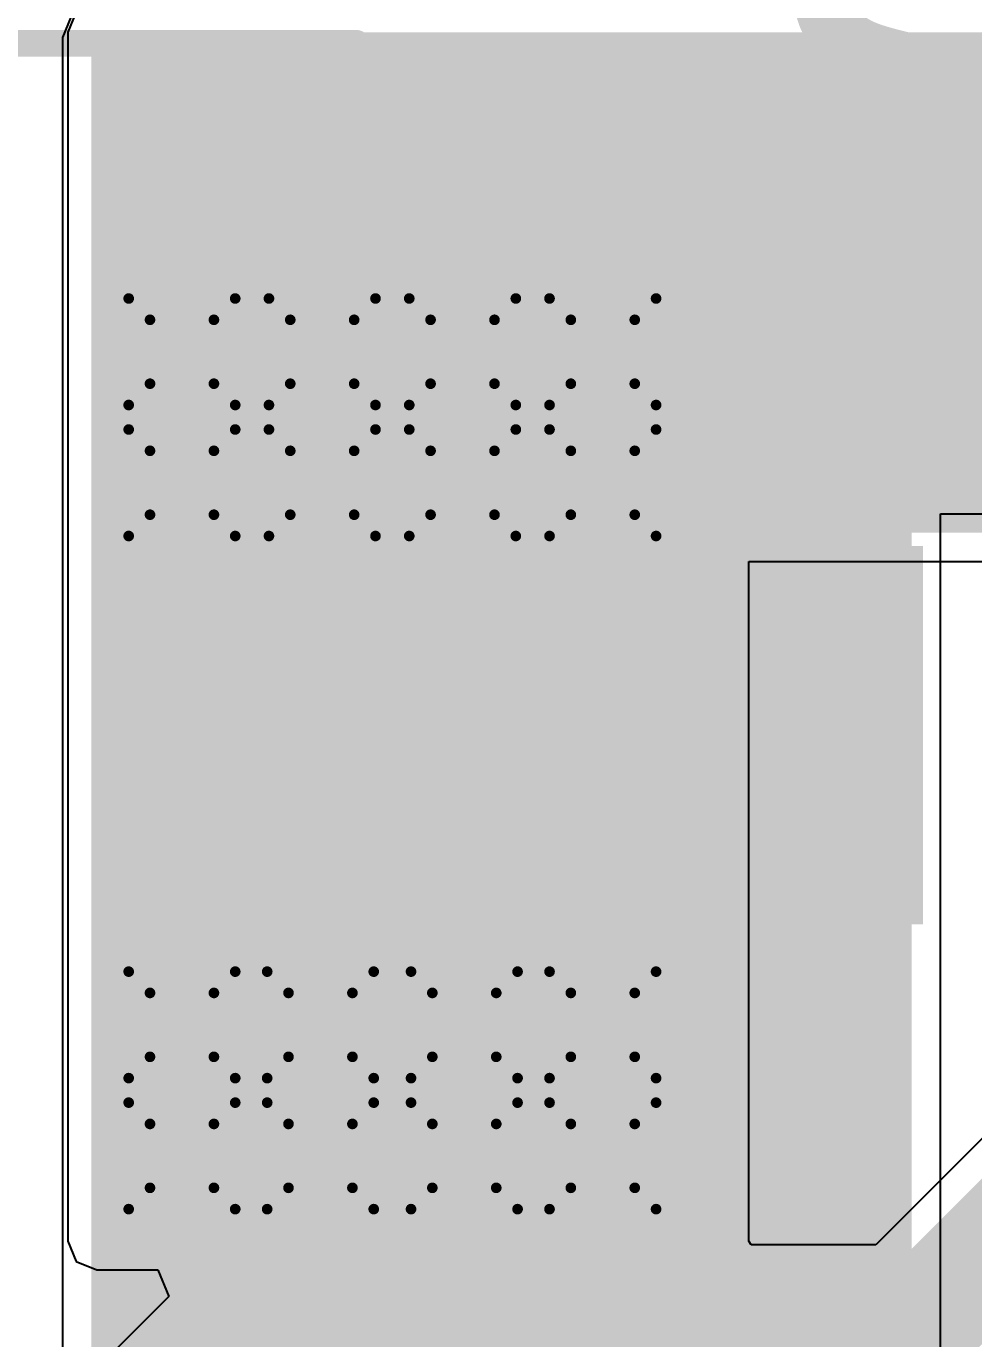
# Model space of a CAD drawing. Header units: inches. Extents: x -0.3 to 9.9, y -0.4 to 5.
# Drawn here: x 0.1058 to 0.2836, y 1.7827 to 2.0291 of the extents above; entities that cross this region are included whole.
import ezdxf

# ---------------------------------------------------------------- set-up
doc = ezdxf.new("R2010")
doc.units = ezdxf.units.IN
doc.header["$MEASUREMENT"] = 0
for name, color, linetype in [('Bottom Layer', 5, 'Continuous'), ('Bottom Solder', 6, 'Continuous'), ('Drill Drawing', 1, 'Continuous'), ('Top Layer', 1, 'Continuous'), ('Top Overlay', 2, 'Continuous'), ('Top Paste', 8, 'Continuous'), ('Top Solder', 216, 'Continuous'), ('Via Holes', 16, 'Continuous')]:
    doc.layers.add(name, color=color, linetype=linetype)
doc.styles.add('Arial_Bold', font='', dxfattribs={"height": 0.2})
doc.styles.get('Arial_Bold').set_extended_font_data('Arial', bold=True)

# ---------------------------------------------------------------- blocks, each defined once
blk = doc.blocks.new('20SVPF120M_41')
at = {"layer": 'Top Layer'}
blk.add_hatch(color=1, dxfattribs=at).paths.add_polyline_path([(-0.17913, 0.0315), (-0.04134, 0.0315), (-0.04134, -0.0315), (-0.17913, -0.0315)])
at = {"layer": 'Top Paste'}
blk.add_hatch(color=8, dxfattribs=at).paths.add_polyline_path([(-0.17913, 0.0315), (-0.04134, 0.0315), (-0.04134, -0.0315), (-0.17913, -0.0315)])
at = {"layer": 'Top Solder'}
blk.add_hatch(color=216, dxfattribs=at).paths.add_polyline_path([(-0.18313, 0.0355), (-0.03734, 0.0355), (-0.03734, -0.0355), (-0.18313, -0.0355)])
at = {"layer": 'Top Overlay'}
for points in [[(-0.07677, 0.12992, 0.005, 0.005, 0), (-0.12992, 0.07677, 0.005, 0.005, 0)], [(-0.12992, 0.07677, 0.005, 0.005, 0), (-0.12992, 0.04528, 0.005, 0.005, 0)], [(-0.153, 0.064, 0.005, 0.005, 0), (-0.153, 0.043, 0.005, 0.005, 0)], [(-0.144, 0.053, 0.005, 0.005, 0), (-0.162, 0.053, 0.005, 0.005, 0)], [(-0.12992, -0.04528, 0.005, 0.005, 0), (-0.12992, -0.07677, 0.005, 0.005, 0)], [(-0.07677, -0.12992, 0.005, 0.005, 0), (-0.12992, -0.07677, 0.005, 0.005, 0)], [(0.12992, -0.12992, 0.005, 0.005, 0), (-0.07677, -0.12992, 0.005, 0.005, 0)]]:
    blk.add_lwpolyline(points, format="xyseb", dxfattribs=at)
for points in [[(-0.13117, 0.07677, 0.0025, 0.0025, 1), (-0.12867, 0.07677, 0.0025, 0.0025, 1)], [(-0.13117, 0.07677, 0.0025, 0.0025, 1), (-0.12867, 0.07677, 0.0025, 0.0025, 1)], [(-0.15425, 0.064, 0.0025, 0.0025, 1), (-0.15175, 0.064, 0.0025, 0.0025, 1)], [(-0.16325, 0.053, 0.0025, 0.0025, 1), (-0.16075, 0.053, 0.0025, 0.0025, 1)], [(-0.14525, 0.053, 0.0025, 0.0025, 1), (-0.14275, 0.053, 0.0025, 0.0025, 1)], [(-0.13117, 0.04528, 0.0025, 0.0025, 1), (-0.12867, 0.04528, 0.0025, 0.0025, 1)], [(-0.15425, 0.043, 0.0025, 0.0025, 1), (-0.15175, 0.043, 0.0025, 0.0025, 1)], [(-0.13117, -0.04528, 0.0025, 0.0025, 1), (-0.12867, -0.04528, 0.0025, 0.0025, 1)], [(-0.13117, -0.07677, 0.0025, 0.0025, 1), (-0.12867, -0.07677, 0.0025, 0.0025, 1)], [(-0.13117, -0.07677, 0.0025, 0.0025, 1), (-0.12867, -0.07677, 0.0025, 0.0025, 1)], [(-0.07802, -0.12992, 0.0025, 0.0025, 1), (-0.07552, -0.12992, 0.0025, 0.0025, 1)], [(-0.07802, -0.12992, 0.0025, 0.0025, 1), (-0.07552, -0.12992, 0.0025, 0.0025, 1)]]:
    blk.add_lwpolyline(points, format="xyseb", close=True, dxfattribs=at)

msp = doc.modelspace()

# ---------------------------------------------------------------- hatches: boundary and pattern name
at = {"layer": 'Bottom Layer'}
for points in [[(0.119, 1.801), (0.236, 1.801), (0.236, 2.028), (0.119, 2.028)], [(0.229, 1.934), (0.46982, 1.934), (0.46982, 2.028), (0.229, 2.028)]]:
    msp.add_hatch(color=5, dxfattribs=at).paths.add_polyline_path(points)
h = msp.add_hatch(color=5, dxfattribs=at)
edge = h.paths.add_edge_path()
edge.add_arc((0.135, 1.968), 0.01181, 0, 360)
h = msp.add_hatch(color=5, dxfattribs=at)
edge = h.paths.add_edge_path()
edge.add_arc((0.16133, 1.968), 0.01181, 0, 360)
h = msp.add_hatch(color=5, dxfattribs=at)
edge = h.paths.add_edge_path()
edge.add_arc((0.18767, 1.968), 0.01181, 0, 360)
h = msp.add_hatch(color=5, dxfattribs=at)
edge = h.paths.add_edge_path()
edge.add_arc((0.214, 1.968), 0.01181, 0, 360)
h = msp.add_hatch(color=5, dxfattribs=at)
edge = h.paths.add_edge_path()
edge.add_arc((0.135, 1.9434), 0.01181, 0, 360)
h = msp.add_hatch(color=5, dxfattribs=at)
edge = h.paths.add_edge_path()
edge.add_arc((0.16133, 1.9434), 0.01181, 0, 360)
h = msp.add_hatch(color=5, dxfattribs=at)
edge = h.paths.add_edge_path()
edge.add_arc((0.18767, 1.9434), 0.01181, 0, 360)
h = msp.add_hatch(color=5, dxfattribs=at)
edge = h.paths.add_edge_path()
edge.add_arc((0.214, 1.9434), 0.01181, 0, 360)
h = msp.add_hatch(color=5, dxfattribs=at)
edge = h.paths.add_edge_path()
edge.add_arc((0.135, 1.8416), 0.01181, 0, 360)
h = msp.add_hatch(color=5, dxfattribs=at)
edge = h.paths.add_edge_path()
edge.add_arc((0.161, 1.8416), 0.01181, 0, 360)
h = msp.add_hatch(color=5, dxfattribs=at)
edge = h.paths.add_edge_path()
edge.add_arc((0.188, 1.8416), 0.01181, 0, 360)
h = msp.add_hatch(color=5, dxfattribs=at)
edge = h.paths.add_edge_path()
edge.add_arc((0.214, 1.8416), 0.01181, 0, 360)
h = msp.add_hatch(color=5, dxfattribs=at)
edge = h.paths.add_edge_path()
edge.add_arc((0.135, 1.817), 0.01181, 0, 360)
h = msp.add_hatch(color=5, dxfattribs=at)
edge = h.paths.add_edge_path()
edge.add_arc((0.161, 1.817), 0.01181, 0, 360)
h = msp.add_hatch(color=5, dxfattribs=at)
edge = h.paths.add_edge_path()
edge.add_arc((0.188, 1.817), 0.01181, 0, 360)
h = msp.add_hatch(color=5, dxfattribs=at)
edge = h.paths.add_edge_path()
edge.add_arc((0.214, 1.817), 0.01181, 0, 360)
at = {"layer": 'Bottom Solder'}
h = msp.add_hatch(color=6, dxfattribs=at)
edge = h.paths.add_edge_path()
edge.add_arc((0.135, 1.968), 0.00591, 0, 360)
h = msp.add_hatch(color=6, dxfattribs=at)
edge = h.paths.add_edge_path()
edge.add_arc((0.16133, 1.968), 0.00591, 0, 360)
h = msp.add_hatch(color=6, dxfattribs=at)
edge = h.paths.add_edge_path()
edge.add_arc((0.18767, 1.968), 0.00591, 0, 360)
h = msp.add_hatch(color=6, dxfattribs=at)
edge = h.paths.add_edge_path()
edge.add_arc((0.214, 1.968), 0.00591, 0, 360)
h = msp.add_hatch(color=6, dxfattribs=at)
edge = h.paths.add_edge_path()
edge.add_arc((0.135, 1.9434), 0.00591, 0, 360)
h = msp.add_hatch(color=6, dxfattribs=at)
edge = h.paths.add_edge_path()
edge.add_arc((0.16133, 1.9434), 0.00591, 0, 360)
h = msp.add_hatch(color=6, dxfattribs=at)
edge = h.paths.add_edge_path()
edge.add_arc((0.18767, 1.9434), 0.00591, 0, 360)
h = msp.add_hatch(color=6, dxfattribs=at)
edge = h.paths.add_edge_path()
edge.add_arc((0.214, 1.9434), 0.00591, 0, 360)
h = msp.add_hatch(color=6, dxfattribs=at)
edge = h.paths.add_edge_path()
edge.add_arc((0.135, 1.8416), 0.00591, 0, 360)
h = msp.add_hatch(color=6, dxfattribs=at)
edge = h.paths.add_edge_path()
edge.add_arc((0.161, 1.8416), 0.00591, 0, 360)
h = msp.add_hatch(color=6, dxfattribs=at)
edge = h.paths.add_edge_path()
edge.add_arc((0.188, 1.8416), 0.00591, 0, 360)
h = msp.add_hatch(color=6, dxfattribs=at)
edge = h.paths.add_edge_path()
edge.add_arc((0.214, 1.8416), 0.00591, 0, 360)
h = msp.add_hatch(color=6, dxfattribs=at)
edge = h.paths.add_edge_path()
edge.add_arc((0.135, 1.817), 0.00591, 0, 360)
h = msp.add_hatch(color=6, dxfattribs=at)
edge = h.paths.add_edge_path()
edge.add_arc((0.161, 1.817), 0.00591, 0, 360)
h = msp.add_hatch(color=6, dxfattribs=at)
edge = h.paths.add_edge_path()
edge.add_arc((0.188, 1.817), 0.00591, 0, 360)
h = msp.add_hatch(color=6, dxfattribs=at)
edge = h.paths.add_edge_path()
edge.add_arc((0.214, 1.817), 0.00591, 0, 360)
at = {"layer": 'Top Layer'}
for points in [[(0.118, 1.781), (0.272, 1.781), (0.272, 2.027), (0.118, 2.027)], [(0.21, 1.943), (0.471, 1.943), (0.471, 2.026), (0.21, 2.026)], [(0.118, 1.667), (0.186, 1.667), (0.186, 1.794), (0.118, 1.794)]]:
    msp.add_hatch(color=1, dxfattribs=at).paths.add_polyline_path(points)
h = msp.add_hatch(color=1, dxfattribs=at)
edge = h.paths.add_edge_path()
edge.add_arc((0.135, 1.968), 0.01181, 0, 360)
h = msp.add_hatch(color=1, dxfattribs=at)
edge = h.paths.add_edge_path()
edge.add_arc((0.16133, 1.968), 0.01181, 0, 360)
h = msp.add_hatch(color=1, dxfattribs=at)
edge = h.paths.add_edge_path()
edge.add_arc((0.18767, 1.968), 0.01181, 0, 360)
h = msp.add_hatch(color=1, dxfattribs=at)
edge = h.paths.add_edge_path()
edge.add_arc((0.214, 1.968), 0.01181, 0, 360)
h = msp.add_hatch(color=1, dxfattribs=at)
edge = h.paths.add_edge_path()
edge.add_arc((0.135, 1.9434), 0.01181, 0, 360)
h = msp.add_hatch(color=1, dxfattribs=at)
edge = h.paths.add_edge_path()
edge.add_arc((0.16133, 1.9434), 0.01181, 0, 360)
h = msp.add_hatch(color=1, dxfattribs=at)
edge = h.paths.add_edge_path()
edge.add_arc((0.18767, 1.9434), 0.01181, 0, 360)
h = msp.add_hatch(color=1, dxfattribs=at)
edge = h.paths.add_edge_path()
edge.add_arc((0.214, 1.9434), 0.01181, 0, 360)
h = msp.add_hatch(color=1, dxfattribs=at)
edge = h.paths.add_edge_path()
edge.add_arc((0.135, 1.8416), 0.01181, 0, 360)
h = msp.add_hatch(color=1, dxfattribs=at)
edge = h.paths.add_edge_path()
edge.add_arc((0.161, 1.8416), 0.01181, 0, 360)
h = msp.add_hatch(color=1, dxfattribs=at)
edge = h.paths.add_edge_path()
edge.add_arc((0.188, 1.8416), 0.01181, 0, 360)
h = msp.add_hatch(color=1, dxfattribs=at)
edge = h.paths.add_edge_path()
edge.add_arc((0.214, 1.8416), 0.01181, 0, 360)
h = msp.add_hatch(color=1, dxfattribs=at)
edge = h.paths.add_edge_path()
edge.add_arc((0.135, 1.817), 0.01181, 0, 360)
h = msp.add_hatch(color=1, dxfattribs=at)
edge = h.paths.add_edge_path()
edge.add_arc((0.161, 1.817), 0.01181, 0, 360)
h = msp.add_hatch(color=1, dxfattribs=at)
edge = h.paths.add_edge_path()
edge.add_arc((0.188, 1.817), 0.01181, 0, 360)
h = msp.add_hatch(color=1, dxfattribs=at)
edge = h.paths.add_edge_path()
edge.add_arc((0.214, 1.817), 0.01181, 0, 360)
at = {"layer": 'Top Solder'}
h = msp.add_hatch(color=216, dxfattribs=at)
edge = h.paths.add_edge_path()
edge.add_arc((0.135, 1.968), 0.00591, 0, 360)
h = msp.add_hatch(color=216, dxfattribs=at)
edge = h.paths.add_edge_path()
edge.add_arc((0.16133, 1.968), 0.00591, 0, 360)
h = msp.add_hatch(color=216, dxfattribs=at)
edge = h.paths.add_edge_path()
edge.add_arc((0.18767, 1.968), 0.00591, 0, 360)
h = msp.add_hatch(color=216, dxfattribs=at)
edge = h.paths.add_edge_path()
edge.add_arc((0.214, 1.968), 0.00591, 0, 360)
h = msp.add_hatch(color=216, dxfattribs=at)
edge = h.paths.add_edge_path()
edge.add_arc((0.135, 1.9434), 0.00591, 0, 360)
h = msp.add_hatch(color=216, dxfattribs=at)
edge = h.paths.add_edge_path()
edge.add_arc((0.16133, 1.9434), 0.00591, 0, 360)
h = msp.add_hatch(color=216, dxfattribs=at)
edge = h.paths.add_edge_path()
edge.add_arc((0.18767, 1.9434), 0.00591, 0, 360)
h = msp.add_hatch(color=216, dxfattribs=at)
edge = h.paths.add_edge_path()
edge.add_arc((0.214, 1.9434), 0.00591, 0, 360)
h = msp.add_hatch(color=216, dxfattribs=at)
edge = h.paths.add_edge_path()
edge.add_arc((0.135, 1.8416), 0.00591, 0, 360)
h = msp.add_hatch(color=216, dxfattribs=at)
edge = h.paths.add_edge_path()
edge.add_arc((0.161, 1.8416), 0.00591, 0, 360)
h = msp.add_hatch(color=216, dxfattribs=at)
edge = h.paths.add_edge_path()
edge.add_arc((0.188, 1.8416), 0.00591, 0, 360)
h = msp.add_hatch(color=216, dxfattribs=at)
edge = h.paths.add_edge_path()
edge.add_arc((0.214, 1.8416), 0.00591, 0, 360)
h = msp.add_hatch(color=216, dxfattribs=at)
edge = h.paths.add_edge_path()
edge.add_arc((0.135, 1.817), 0.00591, 0, 360)
h = msp.add_hatch(color=216, dxfattribs=at)
edge = h.paths.add_edge_path()
edge.add_arc((0.161, 1.817), 0.00591, 0, 360)
h = msp.add_hatch(color=216, dxfattribs=at)
edge = h.paths.add_edge_path()
edge.add_arc((0.188, 1.817), 0.00591, 0, 360)
h = msp.add_hatch(color=216, dxfattribs=at)
edge = h.paths.add_edge_path()
edge.add_arc((0.214, 1.817), 0.00591, 0, 360)
at = {"layer": 'Via Holes'}
h = msp.add_hatch(color=7, dxfattribs=at)
edge = h.paths.add_edge_path()
edge.add_arc((0.135, 1.968), 0.00591, 0, 360)
h = msp.add_hatch(color=7, dxfattribs=at)
edge = h.paths.add_edge_path()
edge.add_arc((0.16133, 1.968), 0.00591, 0, 360)
h = msp.add_hatch(color=7, dxfattribs=at)
edge = h.paths.add_edge_path()
edge.add_arc((0.18767, 1.968), 0.00591, 0, 360)
h = msp.add_hatch(color=7, dxfattribs=at)
edge = h.paths.add_edge_path()
edge.add_arc((0.214, 1.968), 0.00591, 0, 360)
h = msp.add_hatch(color=7, dxfattribs=at)
edge = h.paths.add_edge_path()
edge.add_arc((0.135, 1.9434), 0.00591, 0, 360)
h = msp.add_hatch(color=7, dxfattribs=at)
edge = h.paths.add_edge_path()
edge.add_arc((0.16133, 1.9434), 0.00591, 0, 360)
h = msp.add_hatch(color=7, dxfattribs=at)
edge = h.paths.add_edge_path()
edge.add_arc((0.18767, 1.9434), 0.00591, 0, 360)
h = msp.add_hatch(color=7, dxfattribs=at)
edge = h.paths.add_edge_path()
edge.add_arc((0.214, 1.9434), 0.00591, 0, 360)
h = msp.add_hatch(color=7, dxfattribs=at)
edge = h.paths.add_edge_path()
edge.add_arc((0.135, 1.8416), 0.00591, 0, 360)
h = msp.add_hatch(color=7, dxfattribs=at)
edge = h.paths.add_edge_path()
edge.add_arc((0.161, 1.8416), 0.00591, 0, 360)
h = msp.add_hatch(color=7, dxfattribs=at)
edge = h.paths.add_edge_path()
edge.add_arc((0.188, 1.8416), 0.00591, 0, 360)
h = msp.add_hatch(color=7, dxfattribs=at)
edge = h.paths.add_edge_path()
edge.add_arc((0.214, 1.8416), 0.00591, 0, 360)
h = msp.add_hatch(color=7, dxfattribs=at)
edge = h.paths.add_edge_path()
edge.add_arc((0.135, 1.817), 0.00591, 0, 360)
h = msp.add_hatch(color=7, dxfattribs=at)
edge = h.paths.add_edge_path()
edge.add_arc((0.161, 1.817), 0.00591, 0, 360)
h = msp.add_hatch(color=7, dxfattribs=at)
edge = h.paths.add_edge_path()
edge.add_arc((0.188, 1.817), 0.00591, 0, 360)
h = msp.add_hatch(color=7, dxfattribs=at)
edge = h.paths.add_edge_path()
edge.add_arc((0.214, 1.817), 0.00591, 0, 360)

# ---------------------------------------------------------------- linework, layer by layer
at = {"layer": 'Bottom Layer'}
for p, q in [((0.11517, 2.03183), (0.11359, 2.028)), ((0.11359, 2.028), (0.11359, 1.801)), ((0.24141, 1.801), (0.24141, 1.92859)), ((0.24141, 1.92859), (0.46982, 1.92859)), ((0.29538, 1.83045), (0.26524, 1.80031)), ((0.11359, 1.801), (0.11517, 1.79717)), ((0.24187, 1.80031), (0.24141, 1.801)), ((0.26524, 1.80031), (0.24187, 1.80031)), ((0.11517, 1.79717), (0.119, 1.79559)), ((0.119, 1.79559), (0.13045, 1.79559)), ((0.13045, 1.79559), (0.13252, 1.79059)), ((0.13252, 1.79059), (0.06177, 1.71985))]:
    msp.add_line(p, q, dxfattribs=at)
for points in [[(0.15882, 1.94395, 0.04, 0.04, 0), (0.21087, 1.996, 0.04, 0.04, 0)], [(0.272, 1.784, 0.022, 0.022, 0), (0.31169, 1.82369, 0.022, 0.022, 0)], [(0.07331, 1.70831, 0.022, 0.022, 0), (0.149, 1.784, 0.022, 0.022, 0)], [(0.149, 1.784, 0.022, 0.022, 0), (0.272, 1.784, 0.022, 0.022, 0)]]:
    msp.add_lwpolyline(points, format="xyseb", dxfattribs=at)
for points in [[(0.20087, 1.996, 0.02, 0.02, 1), (0.22087, 1.996, 0.02, 0.02, 1)], [(0.14882, 1.94395, 0.02, 0.02, 1), (0.16882, 1.94395, 0.02, 0.02, 1)], [(0.1435, 1.784, 0.011, 0.011, 1), (0.1545, 1.784, 0.011, 0.011, 1)], [(0.1435, 1.784, 0.011, 0.011, 1), (0.1545, 1.784, 0.011, 0.011, 1)], [(0.2665, 1.784, 0.011, 0.011, 1), (0.2775, 1.784, 0.011, 0.011, 1)], [(0.2665, 1.784, 0.011, 0.011, 1), (0.2775, 1.784, 0.011, 0.011, 1)]]:
    msp.add_lwpolyline(points, format="xyseb", close=True, dxfattribs=at)
at = {"layer": 'Drill Drawing'}
for points in [[(0.125, 1.978, 0.002, 0.002, 0), (0.145, 1.978, 0.002, 0.002, 0)], [(0.125, 1.958, 0.002, 0.002, 0), (0.125, 1.978, 0.002, 0.002, 0)], [(0.145, 1.958, 0.002, 0.002, 0), (0.145, 1.978, 0.002, 0.002, 0)], [(0.15133, 1.978, 0.002, 0.002, 0), (0.17133, 1.978, 0.002, 0.002, 0)], [(0.15133, 1.958, 0.002, 0.002, 0), (0.15133, 1.978, 0.002, 0.002, 0)], [(0.17133, 1.958, 0.002, 0.002, 0), (0.17133, 1.978, 0.002, 0.002, 0)], [(0.17767, 1.978, 0.002, 0.002, 0), (0.19767, 1.978, 0.002, 0.002, 0)], [(0.17767, 1.958, 0.002, 0.002, 0), (0.17767, 1.978, 0.002, 0.002, 0)], [(0.19767, 1.958, 0.002, 0.002, 0), (0.19767, 1.978, 0.002, 0.002, 0)], [(0.204, 1.978, 0.002, 0.002, 0), (0.224, 1.978, 0.002, 0.002, 0)], [(0.204, 1.958, 0.002, 0.002, 0), (0.204, 1.978, 0.002, 0.002, 0)], [(0.224, 1.958, 0.002, 0.002, 0), (0.224, 1.978, 0.002, 0.002, 0)], [(0.129, 1.974, 0.002, 0.002, 0), (0.141, 1.974, 0.002, 0.002, 0)], [(0.129, 1.962, 0.002, 0.002, 0), (0.129, 1.974, 0.002, 0.002, 0)], [(0.141, 1.962, 0.002, 0.002, 0), (0.141, 1.974, 0.002, 0.002, 0)], [(0.15533, 1.974, 0.002, 0.002, 0), (0.16733, 1.974, 0.002, 0.002, 0)], [(0.15533, 1.962, 0.002, 0.002, 0), (0.15533, 1.974, 0.002, 0.002, 0)], [(0.16733, 1.962, 0.002, 0.002, 0), (0.16733, 1.974, 0.002, 0.002, 0)], [(0.18167, 1.974, 0.002, 0.002, 0), (0.19367, 1.974, 0.002, 0.002, 0)], [(0.18167, 1.962, 0.002, 0.002, 0), (0.18167, 1.974, 0.002, 0.002, 0)], [(0.19367, 1.962, 0.002, 0.002, 0), (0.19367, 1.974, 0.002, 0.002, 0)], [(0.208, 1.974, 0.002, 0.002, 0), (0.22, 1.974, 0.002, 0.002, 0)], [(0.208, 1.962, 0.002, 0.002, 0), (0.208, 1.974, 0.002, 0.002, 0)], [(0.22, 1.962, 0.002, 0.002, 0), (0.22, 1.974, 0.002, 0.002, 0)], [(0.129, 1.962, 0.002, 0.002, 0), (0.141, 1.962, 0.002, 0.002, 0)], [(0.15533, 1.962, 0.002, 0.002, 0), (0.16733, 1.962, 0.002, 0.002, 0)], [(0.18167, 1.962, 0.002, 0.002, 0), (0.19367, 1.962, 0.002, 0.002, 0)], [(0.208, 1.962, 0.002, 0.002, 0), (0.22, 1.962, 0.002, 0.002, 0)], [(0.125, 1.958, 0.002, 0.002, 0), (0.145, 1.958, 0.002, 0.002, 0)], [(0.15133, 1.958, 0.002, 0.002, 0), (0.17133, 1.958, 0.002, 0.002, 0)], [(0.17767, 1.958, 0.002, 0.002, 0), (0.19767, 1.958, 0.002, 0.002, 0)], [(0.204, 1.958, 0.002, 0.002, 0), (0.224, 1.958, 0.002, 0.002, 0)], [(0.125, 1.9534, 0.002, 0.002, 0), (0.145, 1.9534, 0.002, 0.002, 0)], [(0.125, 1.9334, 0.002, 0.002, 0), (0.125, 1.9534, 0.002, 0.002, 0)], [(0.145, 1.9334, 0.002, 0.002, 0), (0.145, 1.9534, 0.002, 0.002, 0)], [(0.15133, 1.9534, 0.002, 0.002, 0), (0.17133, 1.9534, 0.002, 0.002, 0)], [(0.15133, 1.9334, 0.002, 0.002, 0), (0.15133, 1.9534, 0.002, 0.002, 0)], [(0.17133, 1.9334, 0.002, 0.002, 0), (0.17133, 1.9534, 0.002, 0.002, 0)], [(0.17767, 1.9534, 0.002, 0.002, 0), (0.19767, 1.9534, 0.002, 0.002, 0)], [(0.17767, 1.9334, 0.002, 0.002, 0), (0.17767, 1.9534, 0.002, 0.002, 0)], [(0.19767, 1.9334, 0.002, 0.002, 0), (0.19767, 1.9534, 0.002, 0.002, 0)], [(0.204, 1.9534, 0.002, 0.002, 0), (0.224, 1.9534, 0.002, 0.002, 0)], [(0.204, 1.9334, 0.002, 0.002, 0), (0.204, 1.9534, 0.002, 0.002, 0)], [(0.224, 1.9334, 0.002, 0.002, 0), (0.224, 1.9534, 0.002, 0.002, 0)], [(0.129, 1.9494, 0.002, 0.002, 0), (0.141, 1.9494, 0.002, 0.002, 0)], [(0.129, 1.9374, 0.002, 0.002, 0), (0.129, 1.9494, 0.002, 0.002, 0)], [(0.141, 1.9374, 0.002, 0.002, 0), (0.141, 1.9494, 0.002, 0.002, 0)], [(0.15533, 1.9494, 0.002, 0.002, 0), (0.16733, 1.9494, 0.002, 0.002, 0)], [(0.15533, 1.9374, 0.002, 0.002, 0), (0.15533, 1.9494, 0.002, 0.002, 0)], [(0.16733, 1.9374, 0.002, 0.002, 0), (0.16733, 1.9494, 0.002, 0.002, 0)], [(0.18167, 1.9494, 0.002, 0.002, 0), (0.19367, 1.9494, 0.002, 0.002, 0)], [(0.18167, 1.9374, 0.002, 0.002, 0), (0.18167, 1.9494, 0.002, 0.002, 0)], [(0.19367, 1.9374, 0.002, 0.002, 0), (0.19367, 1.9494, 0.002, 0.002, 0)], [(0.208, 1.9494, 0.002, 0.002, 0), (0.22, 1.9494, 0.002, 0.002, 0)], [(0.208, 1.9374, 0.002, 0.002, 0), (0.208, 1.9494, 0.002, 0.002, 0)], [(0.22, 1.9374, 0.002, 0.002, 0), (0.22, 1.9494, 0.002, 0.002, 0)], [(0.129, 1.9374, 0.002, 0.002, 0), (0.141, 1.9374, 0.002, 0.002, 0)], [(0.15533, 1.9374, 0.002, 0.002, 0), (0.16733, 1.9374, 0.002, 0.002, 0)], [(0.18167, 1.9374, 0.002, 0.002, 0), (0.19367, 1.9374, 0.002, 0.002, 0)], [(0.208, 1.9374, 0.002, 0.002, 0), (0.22, 1.9374, 0.002, 0.002, 0)], [(0.125, 1.9334, 0.002, 0.002, 0), (0.145, 1.9334, 0.002, 0.002, 0)], [(0.15133, 1.9334, 0.002, 0.002, 0), (0.17133, 1.9334, 0.002, 0.002, 0)], [(0.17767, 1.9334, 0.002, 0.002, 0), (0.19767, 1.9334, 0.002, 0.002, 0)], [(0.204, 1.9334, 0.002, 0.002, 0), (0.224, 1.9334, 0.002, 0.002, 0)], [(0.125, 1.8516, 0.002, 0.002, 0), (0.145, 1.8516, 0.002, 0.002, 0)], [(0.125, 1.8316, 0.002, 0.002, 0), (0.125, 1.8516, 0.002, 0.002, 0)], [(0.145, 1.8316, 0.002, 0.002, 0), (0.145, 1.8516, 0.002, 0.002, 0)], [(0.151, 1.8516, 0.002, 0.002, 0), (0.171, 1.8516, 0.002, 0.002, 0)], [(0.151, 1.8316, 0.002, 0.002, 0), (0.151, 1.8516, 0.002, 0.002, 0)], [(0.171, 1.8316, 0.002, 0.002, 0), (0.171, 1.8516, 0.002, 0.002, 0)], [(0.178, 1.8516, 0.002, 0.002, 0), (0.198, 1.8516, 0.002, 0.002, 0)], [(0.178, 1.8316, 0.002, 0.002, 0), (0.178, 1.8516, 0.002, 0.002, 0)], [(0.198, 1.8316, 0.002, 0.002, 0), (0.198, 1.8516, 0.002, 0.002, 0)], [(0.204, 1.8516, 0.002, 0.002, 0), (0.224, 1.8516, 0.002, 0.002, 0)], [(0.204, 1.8316, 0.002, 0.002, 0), (0.204, 1.8516, 0.002, 0.002, 0)], [(0.224, 1.8316, 0.002, 0.002, 0), (0.224, 1.8516, 0.002, 0.002, 0)], [(0.129, 1.8476, 0.002, 0.002, 0), (0.141, 1.8476, 0.002, 0.002, 0)], [(0.129, 1.8356, 0.002, 0.002, 0), (0.129, 1.8476, 0.002, 0.002, 0)], [(0.141, 1.8356, 0.002, 0.002, 0), (0.141, 1.8476, 0.002, 0.002, 0)], [(0.155, 1.8476, 0.002, 0.002, 0), (0.167, 1.8476, 0.002, 0.002, 0)], [(0.155, 1.8356, 0.002, 0.002, 0), (0.155, 1.8476, 0.002, 0.002, 0)], [(0.167, 1.8356, 0.002, 0.002, 0), (0.167, 1.8476, 0.002, 0.002, 0)], [(0.182, 1.8476, 0.002, 0.002, 0), (0.194, 1.8476, 0.002, 0.002, 0)], [(0.182, 1.8356, 0.002, 0.002, 0), (0.182, 1.8476, 0.002, 0.002, 0)], [(0.194, 1.8356, 0.002, 0.002, 0), (0.194, 1.8476, 0.002, 0.002, 0)], [(0.208, 1.8476, 0.002, 0.002, 0), (0.22, 1.8476, 0.002, 0.002, 0)], [(0.208, 1.8356, 0.002, 0.002, 0), (0.208, 1.8476, 0.002, 0.002, 0)], [(0.22, 1.8356, 0.002, 0.002, 0), (0.22, 1.8476, 0.002, 0.002, 0)], [(0.129, 1.8356, 0.002, 0.002, 0), (0.141, 1.8356, 0.002, 0.002, 0)], [(0.155, 1.8356, 0.002, 0.002, 0), (0.167, 1.8356, 0.002, 0.002, 0)], [(0.182, 1.8356, 0.002, 0.002, 0), (0.194, 1.8356, 0.002, 0.002, 0)], [(0.208, 1.8356, 0.002, 0.002, 0), (0.22, 1.8356, 0.002, 0.002, 0)], [(0.125, 1.8316, 0.002, 0.002, 0), (0.145, 1.8316, 0.002, 0.002, 0)], [(0.151, 1.8316, 0.002, 0.002, 0), (0.171, 1.8316, 0.002, 0.002, 0)], [(0.178, 1.8316, 0.002, 0.002, 0), (0.198, 1.8316, 0.002, 0.002, 0)], [(0.204, 1.8316, 0.002, 0.002, 0), (0.224, 1.8316, 0.002, 0.002, 0)], [(0.125, 1.827, 0.002, 0.002, 0), (0.145, 1.827, 0.002, 0.002, 0)], [(0.125, 1.807, 0.002, 0.002, 0), (0.125, 1.827, 0.002, 0.002, 0)], [(0.145, 1.807, 0.002, 0.002, 0), (0.145, 1.827, 0.002, 0.002, 0)], [(0.151, 1.827, 0.002, 0.002, 0), (0.171, 1.827, 0.002, 0.002, 0)], [(0.151, 1.807, 0.002, 0.002, 0), (0.151, 1.827, 0.002, 0.002, 0)], [(0.171, 1.807, 0.002, 0.002, 0), (0.171, 1.827, 0.002, 0.002, 0)], [(0.178, 1.827, 0.002, 0.002, 0), (0.198, 1.827, 0.002, 0.002, 0)], [(0.178, 1.807, 0.002, 0.002, 0), (0.178, 1.827, 0.002, 0.002, 0)], [(0.198, 1.807, 0.002, 0.002, 0), (0.198, 1.827, 0.002, 0.002, 0)], [(0.204, 1.827, 0.002, 0.002, 0), (0.224, 1.827, 0.002, 0.002, 0)], [(0.204, 1.807, 0.002, 0.002, 0), (0.204, 1.827, 0.002, 0.002, 0)], [(0.224, 1.807, 0.002, 0.002, 0), (0.224, 1.827, 0.002, 0.002, 0)], [(0.129, 1.823, 0.002, 0.002, 0), (0.141, 1.823, 0.002, 0.002, 0)], [(0.129, 1.811, 0.002, 0.002, 0), (0.129, 1.823, 0.002, 0.002, 0)], [(0.141, 1.811, 0.002, 0.002, 0), (0.141, 1.823, 0.002, 0.002, 0)], [(0.155, 1.823, 0.002, 0.002, 0), (0.167, 1.823, 0.002, 0.002, 0)], [(0.155, 1.811, 0.002, 0.002, 0), (0.155, 1.823, 0.002, 0.002, 0)], [(0.167, 1.811, 0.002, 0.002, 0), (0.167, 1.823, 0.002, 0.002, 0)], [(0.182, 1.823, 0.002, 0.002, 0), (0.194, 1.823, 0.002, 0.002, 0)], [(0.182, 1.811, 0.002, 0.002, 0), (0.182, 1.823, 0.002, 0.002, 0)], [(0.194, 1.811, 0.002, 0.002, 0), (0.194, 1.823, 0.002, 0.002, 0)], [(0.208, 1.823, 0.002, 0.002, 0), (0.22, 1.823, 0.002, 0.002, 0)], [(0.208, 1.811, 0.002, 0.002, 0), (0.208, 1.823, 0.002, 0.002, 0)], [(0.22, 1.811, 0.002, 0.002, 0), (0.22, 1.823, 0.002, 0.002, 0)], [(0.129, 1.811, 0.002, 0.002, 0), (0.141, 1.811, 0.002, 0.002, 0)], [(0.155, 1.811, 0.002, 0.002, 0), (0.167, 1.811, 0.002, 0.002, 0)], [(0.182, 1.811, 0.002, 0.002, 0), (0.194, 1.811, 0.002, 0.002, 0)], [(0.208, 1.811, 0.002, 0.002, 0), (0.22, 1.811, 0.002, 0.002, 0)], [(0.125, 1.807, 0.002, 0.002, 0), (0.145, 1.807, 0.002, 0.002, 0)], [(0.151, 1.807, 0.002, 0.002, 0), (0.171, 1.807, 0.002, 0.002, 0)], [(0.178, 1.807, 0.002, 0.002, 0), (0.198, 1.807, 0.002, 0.002, 0)], [(0.204, 1.807, 0.002, 0.002, 0), (0.224, 1.807, 0.002, 0.002, 0)]]:
    msp.add_lwpolyline(points, format="xyseb", dxfattribs=at)
for points in [[(0.1245, 1.978, 0.001, 0.001, 1), (0.1255, 1.978, 0.001, 0.001, 1)], [(0.1245, 1.978, 0.001, 0.001, 1), (0.1255, 1.978, 0.001, 0.001, 1)], [(0.1445, 1.978, 0.001, 0.001, 1), (0.1455, 1.978, 0.001, 0.001, 1)], [(0.1445, 1.978, 0.001, 0.001, 1), (0.1455, 1.978, 0.001, 0.001, 1)], [(0.15083, 1.978, 0.001, 0.001, 1), (0.15183, 1.978, 0.001, 0.001, 1)], [(0.15083, 1.978, 0.001, 0.001, 1), (0.15183, 1.978, 0.001, 0.001, 1)], [(0.17083, 1.978, 0.001, 0.001, 1), (0.17183, 1.978, 0.001, 0.001, 1)], [(0.17083, 1.978, 0.001, 0.001, 1), (0.17183, 1.978, 0.001, 0.001, 1)], [(0.17717, 1.978, 0.001, 0.001, 1), (0.17817, 1.978, 0.001, 0.001, 1)], [(0.17717, 1.978, 0.001, 0.001, 1), (0.17817, 1.978, 0.001, 0.001, 1)], [(0.19717, 1.978, 0.001, 0.001, 1), (0.19817, 1.978, 0.001, 0.001, 1)], [(0.19717, 1.978, 0.001, 0.001, 1), (0.19817, 1.978, 0.001, 0.001, 1)], [(0.2035, 1.978, 0.001, 0.001, 1), (0.2045, 1.978, 0.001, 0.001, 1)], [(0.2035, 1.978, 0.001, 0.001, 1), (0.2045, 1.978, 0.001, 0.001, 1)], [(0.2235, 1.978, 0.001, 0.001, 1), (0.2245, 1.978, 0.001, 0.001, 1)], [(0.2235, 1.978, 0.001, 0.001, 1), (0.2245, 1.978, 0.001, 0.001, 1)], [(0.1285, 1.974, 0.001, 0.001, 1), (0.1295, 1.974, 0.001, 0.001, 1)], [(0.1285, 1.974, 0.001, 0.001, 1), (0.1295, 1.974, 0.001, 0.001, 1)], [(0.1405, 1.974, 0.001, 0.001, 1), (0.1415, 1.974, 0.001, 0.001, 1)], [(0.1405, 1.974, 0.001, 0.001, 1), (0.1415, 1.974, 0.001, 0.001, 1)], [(0.15483, 1.974, 0.001, 0.001, 1), (0.15583, 1.974, 0.001, 0.001, 1)], [(0.15483, 1.974, 0.001, 0.001, 1), (0.15583, 1.974, 0.001, 0.001, 1)], [(0.16683, 1.974, 0.001, 0.001, 1), (0.16783, 1.974, 0.001, 0.001, 1)], [(0.16683, 1.974, 0.001, 0.001, 1), (0.16783, 1.974, 0.001, 0.001, 1)], [(0.18117, 1.974, 0.001, 0.001, 1), (0.18217, 1.974, 0.001, 0.001, 1)], [(0.18117, 1.974, 0.001, 0.001, 1), (0.18217, 1.974, 0.001, 0.001, 1)], [(0.19317, 1.974, 0.001, 0.001, 1), (0.19417, 1.974, 0.001, 0.001, 1)], [(0.19317, 1.974, 0.001, 0.001, 1), (0.19417, 1.974, 0.001, 0.001, 1)], [(0.2075, 1.974, 0.001, 0.001, 1), (0.2085, 1.974, 0.001, 0.001, 1)], [(0.2075, 1.974, 0.001, 0.001, 1), (0.2085, 1.974, 0.001, 0.001, 1)], [(0.2195, 1.974, 0.001, 0.001, 1), (0.2205, 1.974, 0.001, 0.001, 1)], [(0.2195, 1.974, 0.001, 0.001, 1), (0.2205, 1.974, 0.001, 0.001, 1)], [(0.1285, 1.962, 0.001, 0.001, 1), (0.1295, 1.962, 0.001, 0.001, 1)], [(0.1285, 1.962, 0.001, 0.001, 1), (0.1295, 1.962, 0.001, 0.001, 1)], [(0.1405, 1.962, 0.001, 0.001, 1), (0.1415, 1.962, 0.001, 0.001, 1)], [(0.1405, 1.962, 0.001, 0.001, 1), (0.1415, 1.962, 0.001, 0.001, 1)], [(0.15483, 1.962, 0.001, 0.001, 1), (0.15583, 1.962, 0.001, 0.001, 1)], [(0.15483, 1.962, 0.001, 0.001, 1), (0.15583, 1.962, 0.001, 0.001, 1)], [(0.16683, 1.962, 0.001, 0.001, 1), (0.16783, 1.962, 0.001, 0.001, 1)], [(0.16683, 1.962, 0.001, 0.001, 1), (0.16783, 1.962, 0.001, 0.001, 1)], [(0.18117, 1.962, 0.001, 0.001, 1), (0.18217, 1.962, 0.001, 0.001, 1)], [(0.18117, 1.962, 0.001, 0.001, 1), (0.18217, 1.962, 0.001, 0.001, 1)], [(0.19317, 1.962, 0.001, 0.001, 1), (0.19417, 1.962, 0.001, 0.001, 1)], [(0.19317, 1.962, 0.001, 0.001, 1), (0.19417, 1.962, 0.001, 0.001, 1)], [(0.2075, 1.962, 0.001, 0.001, 1), (0.2085, 1.962, 0.001, 0.001, 1)], [(0.2075, 1.962, 0.001, 0.001, 1), (0.2085, 1.962, 0.001, 0.001, 1)], [(0.2195, 1.962, 0.001, 0.001, 1), (0.2205, 1.962, 0.001, 0.001, 1)], [(0.2195, 1.962, 0.001, 0.001, 1), (0.2205, 1.962, 0.001, 0.001, 1)], [(0.1245, 1.958, 0.001, 0.001, 1), (0.1255, 1.958, 0.001, 0.001, 1)], [(0.1245, 1.958, 0.001, 0.001, 1), (0.1255, 1.958, 0.001, 0.001, 1)], [(0.1445, 1.958, 0.001, 0.001, 1), (0.1455, 1.958, 0.001, 0.001, 1)], [(0.1445, 1.958, 0.001, 0.001, 1), (0.1455, 1.958, 0.001, 0.001, 1)], [(0.15083, 1.958, 0.001, 0.001, 1), (0.15183, 1.958, 0.001, 0.001, 1)], [(0.15083, 1.958, 0.001, 0.001, 1), (0.15183, 1.958, 0.001, 0.001, 1)], [(0.17083, 1.958, 0.001, 0.001, 1), (0.17183, 1.958, 0.001, 0.001, 1)], [(0.17083, 1.958, 0.001, 0.001, 1), (0.17183, 1.958, 0.001, 0.001, 1)], [(0.17717, 1.958, 0.001, 0.001, 1), (0.17817, 1.958, 0.001, 0.001, 1)], [(0.17717, 1.958, 0.001, 0.001, 1), (0.17817, 1.958, 0.001, 0.001, 1)], [(0.19717, 1.958, 0.001, 0.001, 1), (0.19817, 1.958, 0.001, 0.001, 1)], [(0.19717, 1.958, 0.001, 0.001, 1), (0.19817, 1.958, 0.001, 0.001, 1)], [(0.2035, 1.958, 0.001, 0.001, 1), (0.2045, 1.958, 0.001, 0.001, 1)], [(0.2035, 1.958, 0.001, 0.001, 1), (0.2045, 1.958, 0.001, 0.001, 1)], [(0.2235, 1.958, 0.001, 0.001, 1), (0.2245, 1.958, 0.001, 0.001, 1)], [(0.2235, 1.958, 0.001, 0.001, 1), (0.2245, 1.958, 0.001, 0.001, 1)], [(0.1245, 1.9534, 0.001, 0.001, 1), (0.1255, 1.9534, 0.001, 0.001, 1)], [(0.1245, 1.9534, 0.001, 0.001, 1), (0.1255, 1.9534, 0.001, 0.001, 1)], [(0.1445, 1.9534, 0.001, 0.001, 1), (0.1455, 1.9534, 0.001, 0.001, 1)], [(0.1445, 1.9534, 0.001, 0.001, 1), (0.1455, 1.9534, 0.001, 0.001, 1)], [(0.15083, 1.9534, 0.001, 0.001, 1), (0.15183, 1.9534, 0.001, 0.001, 1)], [(0.15083, 1.9534, 0.001, 0.001, 1), (0.15183, 1.9534, 0.001, 0.001, 1)], [(0.17083, 1.9534, 0.001, 0.001, 1), (0.17183, 1.9534, 0.001, 0.001, 1)], [(0.17083, 1.9534, 0.001, 0.001, 1), (0.17183, 1.9534, 0.001, 0.001, 1)], [(0.17717, 1.9534, 0.001, 0.001, 1), (0.17817, 1.9534, 0.001, 0.001, 1)], [(0.17717, 1.9534, 0.001, 0.001, 1), (0.17817, 1.9534, 0.001, 0.001, 1)], [(0.19717, 1.9534, 0.001, 0.001, 1), (0.19817, 1.9534, 0.001, 0.001, 1)], [(0.19717, 1.9534, 0.001, 0.001, 1), (0.19817, 1.9534, 0.001, 0.001, 1)], [(0.2035, 1.9534, 0.001, 0.001, 1), (0.2045, 1.9534, 0.001, 0.001, 1)], [(0.2035, 1.9534, 0.001, 0.001, 1), (0.2045, 1.9534, 0.001, 0.001, 1)], [(0.2235, 1.9534, 0.001, 0.001, 1), (0.2245, 1.9534, 0.001, 0.001, 1)], [(0.2235, 1.9534, 0.001, 0.001, 1), (0.2245, 1.9534, 0.001, 0.001, 1)], [(0.1285, 1.9494, 0.001, 0.001, 1), (0.1295, 1.9494, 0.001, 0.001, 1)], [(0.1285, 1.9494, 0.001, 0.001, 1), (0.1295, 1.9494, 0.001, 0.001, 1)], [(0.1405, 1.9494, 0.001, 0.001, 1), (0.1415, 1.9494, 0.001, 0.001, 1)], [(0.1405, 1.9494, 0.001, 0.001, 1), (0.1415, 1.9494, 0.001, 0.001, 1)], [(0.15483, 1.9494, 0.001, 0.001, 1), (0.15583, 1.9494, 0.001, 0.001, 1)], [(0.15483, 1.9494, 0.001, 0.001, 1), (0.15583, 1.9494, 0.001, 0.001, 1)], [(0.16683, 1.9494, 0.001, 0.001, 1), (0.16783, 1.9494, 0.001, 0.001, 1)], [(0.16683, 1.9494, 0.001, 0.001, 1), (0.16783, 1.9494, 0.001, 0.001, 1)], [(0.18117, 1.9494, 0.001, 0.001, 1), (0.18217, 1.9494, 0.001, 0.001, 1)], [(0.18117, 1.9494, 0.001, 0.001, 1), (0.18217, 1.9494, 0.001, 0.001, 1)], [(0.19317, 1.9494, 0.001, 0.001, 1), (0.19417, 1.9494, 0.001, 0.001, 1)], [(0.19317, 1.9494, 0.001, 0.001, 1), (0.19417, 1.9494, 0.001, 0.001, 1)], [(0.2075, 1.9494, 0.001, 0.001, 1), (0.2085, 1.9494, 0.001, 0.001, 1)], [(0.2075, 1.9494, 0.001, 0.001, 1), (0.2085, 1.9494, 0.001, 0.001, 1)], [(0.2195, 1.9494, 0.001, 0.001, 1), (0.2205, 1.9494, 0.001, 0.001, 1)], [(0.2195, 1.9494, 0.001, 0.001, 1), (0.2205, 1.9494, 0.001, 0.001, 1)], [(0.1285, 1.9374, 0.001, 0.001, 1), (0.1295, 1.9374, 0.001, 0.001, 1)], [(0.1285, 1.9374, 0.001, 0.001, 1), (0.1295, 1.9374, 0.001, 0.001, 1)], [(0.1405, 1.9374, 0.001, 0.001, 1), (0.1415, 1.9374, 0.001, 0.001, 1)], [(0.1405, 1.9374, 0.001, 0.001, 1), (0.1415, 1.9374, 0.001, 0.001, 1)], [(0.15483, 1.9374, 0.001, 0.001, 1), (0.15583, 1.9374, 0.001, 0.001, 1)], [(0.15483, 1.9374, 0.001, 0.001, 1), (0.15583, 1.9374, 0.001, 0.001, 1)], [(0.16683, 1.9374, 0.001, 0.001, 1), (0.16783, 1.9374, 0.001, 0.001, 1)], [(0.16683, 1.9374, 0.001, 0.001, 1), (0.16783, 1.9374, 0.001, 0.001, 1)], [(0.18117, 1.9374, 0.001, 0.001, 1), (0.18217, 1.9374, 0.001, 0.001, 1)], [(0.18117, 1.9374, 0.001, 0.001, 1), (0.18217, 1.9374, 0.001, 0.001, 1)], [(0.19317, 1.9374, 0.001, 0.001, 1), (0.19417, 1.9374, 0.001, 0.001, 1)], [(0.19317, 1.9374, 0.001, 0.001, 1), (0.19417, 1.9374, 0.001, 0.001, 1)], [(0.2075, 1.9374, 0.001, 0.001, 1), (0.2085, 1.9374, 0.001, 0.001, 1)], [(0.2075, 1.9374, 0.001, 0.001, 1), (0.2085, 1.9374, 0.001, 0.001, 1)], [(0.2195, 1.9374, 0.001, 0.001, 1), (0.2205, 1.9374, 0.001, 0.001, 1)], [(0.2195, 1.9374, 0.001, 0.001, 1), (0.2205, 1.9374, 0.001, 0.001, 1)], [(0.1245, 1.9334, 0.001, 0.001, 1), (0.1255, 1.9334, 0.001, 0.001, 1)], [(0.1245, 1.9334, 0.001, 0.001, 1), (0.1255, 1.9334, 0.001, 0.001, 1)], [(0.1445, 1.9334, 0.001, 0.001, 1), (0.1455, 1.9334, 0.001, 0.001, 1)], [(0.1445, 1.9334, 0.001, 0.001, 1), (0.1455, 1.9334, 0.001, 0.001, 1)], [(0.15083, 1.9334, 0.001, 0.001, 1), (0.15183, 1.9334, 0.001, 0.001, 1)], [(0.15083, 1.9334, 0.001, 0.001, 1), (0.15183, 1.9334, 0.001, 0.001, 1)], [(0.17083, 1.9334, 0.001, 0.001, 1), (0.17183, 1.9334, 0.001, 0.001, 1)], [(0.17083, 1.9334, 0.001, 0.001, 1), (0.17183, 1.9334, 0.001, 0.001, 1)], [(0.17717, 1.9334, 0.001, 0.001, 1), (0.17817, 1.9334, 0.001, 0.001, 1)], [(0.17717, 1.9334, 0.001, 0.001, 1), (0.17817, 1.9334, 0.001, 0.001, 1)], [(0.19717, 1.9334, 0.001, 0.001, 1), (0.19817, 1.9334, 0.001, 0.001, 1)], [(0.19717, 1.9334, 0.001, 0.001, 1), (0.19817, 1.9334, 0.001, 0.001, 1)], [(0.2035, 1.9334, 0.001, 0.001, 1), (0.2045, 1.9334, 0.001, 0.001, 1)], [(0.2035, 1.9334, 0.001, 0.001, 1), (0.2045, 1.9334, 0.001, 0.001, 1)], [(0.2235, 1.9334, 0.001, 0.001, 1), (0.2245, 1.9334, 0.001, 0.001, 1)], [(0.2235, 1.9334, 0.001, 0.001, 1), (0.2245, 1.9334, 0.001, 0.001, 1)], [(0.1245, 1.8516, 0.001, 0.001, 1), (0.1255, 1.8516, 0.001, 0.001, 1)], [(0.1245, 1.8516, 0.001, 0.001, 1), (0.1255, 1.8516, 0.001, 0.001, 1)], [(0.1445, 1.8516, 0.001, 0.001, 1), (0.1455, 1.8516, 0.001, 0.001, 1)], [(0.1445, 1.8516, 0.001, 0.001, 1), (0.1455, 1.8516, 0.001, 0.001, 1)], [(0.1505, 1.8516, 0.001, 0.001, 1), (0.1515, 1.8516, 0.001, 0.001, 1)], [(0.1505, 1.8516, 0.001, 0.001, 1), (0.1515, 1.8516, 0.001, 0.001, 1)], [(0.1705, 1.8516, 0.001, 0.001, 1), (0.1715, 1.8516, 0.001, 0.001, 1)], [(0.1705, 1.8516, 0.001, 0.001, 1), (0.1715, 1.8516, 0.001, 0.001, 1)], [(0.1775, 1.8516, 0.001, 0.001, 1), (0.1785, 1.8516, 0.001, 0.001, 1)], [(0.1775, 1.8516, 0.001, 0.001, 1), (0.1785, 1.8516, 0.001, 0.001, 1)], [(0.1975, 1.8516, 0.001, 0.001, 1), (0.1985, 1.8516, 0.001, 0.001, 1)], [(0.1975, 1.8516, 0.001, 0.001, 1), (0.1985, 1.8516, 0.001, 0.001, 1)], [(0.2035, 1.8516, 0.001, 0.001, 1), (0.2045, 1.8516, 0.001, 0.001, 1)], [(0.2035, 1.8516, 0.001, 0.001, 1), (0.2045, 1.8516, 0.001, 0.001, 1)], [(0.2235, 1.8516, 0.001, 0.001, 1), (0.2245, 1.8516, 0.001, 0.001, 1)], [(0.2235, 1.8516, 0.001, 0.001, 1), (0.2245, 1.8516, 0.001, 0.001, 1)], [(0.1285, 1.8476, 0.001, 0.001, 1), (0.1295, 1.8476, 0.001, 0.001, 1)], [(0.1285, 1.8476, 0.001, 0.001, 1), (0.1295, 1.8476, 0.001, 0.001, 1)], [(0.1405, 1.8476, 0.001, 0.001, 1), (0.1415, 1.8476, 0.001, 0.001, 1)], [(0.1405, 1.8476, 0.001, 0.001, 1), (0.1415, 1.8476, 0.001, 0.001, 1)], [(0.1545, 1.8476, 0.001, 0.001, 1), (0.1555, 1.8476, 0.001, 0.001, 1)], [(0.1545, 1.8476, 0.001, 0.001, 1), (0.1555, 1.8476, 0.001, 0.001, 1)], [(0.1665, 1.8476, 0.001, 0.001, 1), (0.1675, 1.8476, 0.001, 0.001, 1)], [(0.1665, 1.8476, 0.001, 0.001, 1), (0.1675, 1.8476, 0.001, 0.001, 1)], [(0.1815, 1.8476, 0.001, 0.001, 1), (0.1825, 1.8476, 0.001, 0.001, 1)], [(0.1815, 1.8476, 0.001, 0.001, 1), (0.1825, 1.8476, 0.001, 0.001, 1)], [(0.1935, 1.8476, 0.001, 0.001, 1), (0.1945, 1.8476, 0.001, 0.001, 1)], [(0.1935, 1.8476, 0.001, 0.001, 1), (0.1945, 1.8476, 0.001, 0.001, 1)], [(0.2075, 1.8476, 0.001, 0.001, 1), (0.2085, 1.8476, 0.001, 0.001, 1)], [(0.2075, 1.8476, 0.001, 0.001, 1), (0.2085, 1.8476, 0.001, 0.001, 1)], [(0.2195, 1.8476, 0.001, 0.001, 1), (0.2205, 1.8476, 0.001, 0.001, 1)], [(0.2195, 1.8476, 0.001, 0.001, 1), (0.2205, 1.8476, 0.001, 0.001, 1)], [(0.1285, 1.8356, 0.001, 0.001, 1), (0.1295, 1.8356, 0.001, 0.001, 1)], [(0.1285, 1.8356, 0.001, 0.001, 1), (0.1295, 1.8356, 0.001, 0.001, 1)], [(0.1405, 1.8356, 0.001, 0.001, 1), (0.1415, 1.8356, 0.001, 0.001, 1)], [(0.1405, 1.8356, 0.001, 0.001, 1), (0.1415, 1.8356, 0.001, 0.001, 1)], [(0.1545, 1.8356, 0.001, 0.001, 1), (0.1555, 1.8356, 0.001, 0.001, 1)], [(0.1545, 1.8356, 0.001, 0.001, 1), (0.1555, 1.8356, 0.001, 0.001, 1)], [(0.1665, 1.8356, 0.001, 0.001, 1), (0.1675, 1.8356, 0.001, 0.001, 1)], [(0.1665, 1.8356, 0.001, 0.001, 1), (0.1675, 1.8356, 0.001, 0.001, 1)], [(0.1815, 1.8356, 0.001, 0.001, 1), (0.1825, 1.8356, 0.001, 0.001, 1)], [(0.1815, 1.8356, 0.001, 0.001, 1), (0.1825, 1.8356, 0.001, 0.001, 1)], [(0.1935, 1.8356, 0.001, 0.001, 1), (0.1945, 1.8356, 0.001, 0.001, 1)], [(0.1935, 1.8356, 0.001, 0.001, 1), (0.1945, 1.8356, 0.001, 0.001, 1)], [(0.2075, 1.8356, 0.001, 0.001, 1), (0.2085, 1.8356, 0.001, 0.001, 1)], [(0.2075, 1.8356, 0.001, 0.001, 1), (0.2085, 1.8356, 0.001, 0.001, 1)], [(0.2195, 1.8356, 0.001, 0.001, 1), (0.2205, 1.8356, 0.001, 0.001, 1)], [(0.2195, 1.8356, 0.001, 0.001, 1), (0.2205, 1.8356, 0.001, 0.001, 1)], [(0.1245, 1.8316, 0.001, 0.001, 1), (0.1255, 1.8316, 0.001, 0.001, 1)], [(0.1245, 1.8316, 0.001, 0.001, 1), (0.1255, 1.8316, 0.001, 0.001, 1)], [(0.1445, 1.8316, 0.001, 0.001, 1), (0.1455, 1.8316, 0.001, 0.001, 1)], [(0.1445, 1.8316, 0.001, 0.001, 1), (0.1455, 1.8316, 0.001, 0.001, 1)], [(0.1505, 1.8316, 0.001, 0.001, 1), (0.1515, 1.8316, 0.001, 0.001, 1)], [(0.1505, 1.8316, 0.001, 0.001, 1), (0.1515, 1.8316, 0.001, 0.001, 1)], [(0.1705, 1.8316, 0.001, 0.001, 1), (0.1715, 1.8316, 0.001, 0.001, 1)], [(0.1705, 1.8316, 0.001, 0.001, 1), (0.1715, 1.8316, 0.001, 0.001, 1)], [(0.1775, 1.8316, 0.001, 0.001, 1), (0.1785, 1.8316, 0.001, 0.001, 1)], [(0.1775, 1.8316, 0.001, 0.001, 1), (0.1785, 1.8316, 0.001, 0.001, 1)], [(0.1975, 1.8316, 0.001, 0.001, 1), (0.1985, 1.8316, 0.001, 0.001, 1)], [(0.1975, 1.8316, 0.001, 0.001, 1), (0.1985, 1.8316, 0.001, 0.001, 1)], [(0.2035, 1.8316, 0.001, 0.001, 1), (0.2045, 1.8316, 0.001, 0.001, 1)], [(0.2035, 1.8316, 0.001, 0.001, 1), (0.2045, 1.8316, 0.001, 0.001, 1)], [(0.2235, 1.8316, 0.001, 0.001, 1), (0.2245, 1.8316, 0.001, 0.001, 1)], [(0.2235, 1.8316, 0.001, 0.001, 1), (0.2245, 1.8316, 0.001, 0.001, 1)], [(0.1245, 1.827, 0.001, 0.001, 1), (0.1255, 1.827, 0.001, 0.001, 1)], [(0.1245, 1.827, 0.001, 0.001, 1), (0.1255, 1.827, 0.001, 0.001, 1)], [(0.1445, 1.827, 0.001, 0.001, 1), (0.1455, 1.827, 0.001, 0.001, 1)], [(0.1445, 1.827, 0.001, 0.001, 1), (0.1455, 1.827, 0.001, 0.001, 1)], [(0.1505, 1.827, 0.001, 0.001, 1), (0.1515, 1.827, 0.001, 0.001, 1)], [(0.1505, 1.827, 0.001, 0.001, 1), (0.1515, 1.827, 0.001, 0.001, 1)], [(0.1705, 1.827, 0.001, 0.001, 1), (0.1715, 1.827, 0.001, 0.001, 1)], [(0.1705, 1.827, 0.001, 0.001, 1), (0.1715, 1.827, 0.001, 0.001, 1)], [(0.1775, 1.827, 0.001, 0.001, 1), (0.1785, 1.827, 0.001, 0.001, 1)], [(0.1775, 1.827, 0.001, 0.001, 1), (0.1785, 1.827, 0.001, 0.001, 1)], [(0.1975, 1.827, 0.001, 0.001, 1), (0.1985, 1.827, 0.001, 0.001, 1)], [(0.1975, 1.827, 0.001, 0.001, 1), (0.1985, 1.827, 0.001, 0.001, 1)], [(0.2035, 1.827, 0.001, 0.001, 1), (0.2045, 1.827, 0.001, 0.001, 1)], [(0.2035, 1.827, 0.001, 0.001, 1), (0.2045, 1.827, 0.001, 0.001, 1)], [(0.2235, 1.827, 0.001, 0.001, 1), (0.2245, 1.827, 0.001, 0.001, 1)], [(0.2235, 1.827, 0.001, 0.001, 1), (0.2245, 1.827, 0.001, 0.001, 1)], [(0.1285, 1.823, 0.001, 0.001, 1), (0.1295, 1.823, 0.001, 0.001, 1)], [(0.1285, 1.823, 0.001, 0.001, 1), (0.1295, 1.823, 0.001, 0.001, 1)], [(0.1405, 1.823, 0.001, 0.001, 1), (0.1415, 1.823, 0.001, 0.001, 1)], [(0.1405, 1.823, 0.001, 0.001, 1), (0.1415, 1.823, 0.001, 0.001, 1)], [(0.1545, 1.823, 0.001, 0.001, 1), (0.1555, 1.823, 0.001, 0.001, 1)], [(0.1545, 1.823, 0.001, 0.001, 1), (0.1555, 1.823, 0.001, 0.001, 1)], [(0.1665, 1.823, 0.001, 0.001, 1), (0.1675, 1.823, 0.001, 0.001, 1)], [(0.1665, 1.823, 0.001, 0.001, 1), (0.1675, 1.823, 0.001, 0.001, 1)], [(0.1815, 1.823, 0.001, 0.001, 1), (0.1825, 1.823, 0.001, 0.001, 1)], [(0.1815, 1.823, 0.001, 0.001, 1), (0.1825, 1.823, 0.001, 0.001, 1)], [(0.1935, 1.823, 0.001, 0.001, 1), (0.1945, 1.823, 0.001, 0.001, 1)], [(0.1935, 1.823, 0.001, 0.001, 1), (0.1945, 1.823, 0.001, 0.001, 1)], [(0.2075, 1.823, 0.001, 0.001, 1), (0.2085, 1.823, 0.001, 0.001, 1)], [(0.2075, 1.823, 0.001, 0.001, 1), (0.2085, 1.823, 0.001, 0.001, 1)], [(0.2195, 1.823, 0.001, 0.001, 1), (0.2205, 1.823, 0.001, 0.001, 1)], [(0.2195, 1.823, 0.001, 0.001, 1), (0.2205, 1.823, 0.001, 0.001, 1)], [(0.1285, 1.811, 0.001, 0.001, 1), (0.1295, 1.811, 0.001, 0.001, 1)], [(0.1285, 1.811, 0.001, 0.001, 1), (0.1295, 1.811, 0.001, 0.001, 1)], [(0.1405, 1.811, 0.001, 0.001, 1), (0.1415, 1.811, 0.001, 0.001, 1)], [(0.1405, 1.811, 0.001, 0.001, 1), (0.1415, 1.811, 0.001, 0.001, 1)], [(0.1545, 1.811, 0.001, 0.001, 1), (0.1555, 1.811, 0.001, 0.001, 1)], [(0.1545, 1.811, 0.001, 0.001, 1), (0.1555, 1.811, 0.001, 0.001, 1)], [(0.1665, 1.811, 0.001, 0.001, 1), (0.1675, 1.811, 0.001, 0.001, 1)], [(0.1665, 1.811, 0.001, 0.001, 1), (0.1675, 1.811, 0.001, 0.001, 1)], [(0.1815, 1.811, 0.001, 0.001, 1), (0.1825, 1.811, 0.001, 0.001, 1)], [(0.1815, 1.811, 0.001, 0.001, 1), (0.1825, 1.811, 0.001, 0.001, 1)], [(0.1935, 1.811, 0.001, 0.001, 1), (0.1945, 1.811, 0.001, 0.001, 1)], [(0.1935, 1.811, 0.001, 0.001, 1), (0.1945, 1.811, 0.001, 0.001, 1)], [(0.2075, 1.811, 0.001, 0.001, 1), (0.2085, 1.811, 0.001, 0.001, 1)], [(0.2075, 1.811, 0.001, 0.001, 1), (0.2085, 1.811, 0.001, 0.001, 1)], [(0.2195, 1.811, 0.001, 0.001, 1), (0.2205, 1.811, 0.001, 0.001, 1)], [(0.2195, 1.811, 0.001, 0.001, 1), (0.2205, 1.811, 0.001, 0.001, 1)], [(0.1245, 1.807, 0.001, 0.001, 1), (0.1255, 1.807, 0.001, 0.001, 1)], [(0.1245, 1.807, 0.001, 0.001, 1), (0.1255, 1.807, 0.001, 0.001, 1)], [(0.1445, 1.807, 0.001, 0.001, 1), (0.1455, 1.807, 0.001, 0.001, 1)], [(0.1445, 1.807, 0.001, 0.001, 1), (0.1455, 1.807, 0.001, 0.001, 1)], [(0.1505, 1.807, 0.001, 0.001, 1), (0.1515, 1.807, 0.001, 0.001, 1)], [(0.1505, 1.807, 0.001, 0.001, 1), (0.1515, 1.807, 0.001, 0.001, 1)], [(0.1705, 1.807, 0.001, 0.001, 1), (0.1715, 1.807, 0.001, 0.001, 1)], [(0.1705, 1.807, 0.001, 0.001, 1), (0.1715, 1.807, 0.001, 0.001, 1)], [(0.1775, 1.807, 0.001, 0.001, 1), (0.1785, 1.807, 0.001, 0.001, 1)], [(0.1775, 1.807, 0.001, 0.001, 1), (0.1785, 1.807, 0.001, 0.001, 1)], [(0.1975, 1.807, 0.001, 0.001, 1), (0.1985, 1.807, 0.001, 0.001, 1)], [(0.1975, 1.807, 0.001, 0.001, 1), (0.1985, 1.807, 0.001, 0.001, 1)], [(0.2035, 1.807, 0.001, 0.001, 1), (0.2045, 1.807, 0.001, 0.001, 1)], [(0.2035, 1.807, 0.001, 0.001, 1), (0.2045, 1.807, 0.001, 0.001, 1)], [(0.2235, 1.807, 0.001, 0.001, 1), (0.2245, 1.807, 0.001, 0.001, 1)], [(0.2235, 1.807, 0.001, 0.001, 1), (0.2245, 1.807, 0.001, 0.001, 1)]]:
    msp.add_lwpolyline(points, format="xyseb", close=True, dxfattribs=at)
at = {"layer": 'Top Layer'}
for p, q in [((0.11417, 2.03083), (0.11259, 2.027)), ((0.11259, 2.027), (0.11259, 1.794)), ((0.27741, 1.781), (0.27741, 1.93759)), ((0.27741, 1.93759), (0.292, 1.93759)), ((0.11259, 1.794), (0.11259, 1.781))]:
    msp.add_line(p, q, dxfattribs=at)
for points in [[(0.21282, 1.89182, 0.04, 0.04, 0), (0.21482, 1.88982, 0.04, 0.04, 0)], [(0.159, 1.836, 0.04, 0.04, 0), (0.16, 1.837, 0.04, 0.04, 0)]]:
    msp.add_lwpolyline(points, format="xyseb", dxfattribs=at)
for points in [[(0.20282, 1.89182, 0.02, 0.02, 1), (0.22282, 1.89182, 0.02, 0.02, 1)], [(0.20482, 1.88982, 0.02, 0.02, 1), (0.22482, 1.88982, 0.02, 0.02, 1)], [(0.149, 1.836, 0.02, 0.02, 1), (0.169, 1.836, 0.02, 0.02, 1)], [(0.15, 1.837, 0.02, 0.02, 1), (0.17, 1.837, 0.02, 0.02, 1)]]:
    msp.add_lwpolyline(points, format="xyseb", close=True, dxfattribs=at)

# ---------------------------------------------------------------- block references
at = {"rotation": 180}
msp.add_blockref('20SVPF120M_41', (0.091, 1.896), dxfattribs=at)

# ---------------------------------------------------------------- texts
at = {"layer": 'Top Overlay', "style": 'Arial_Bold'}
msp.add_text('STATUS', height=0.055, rotation=360, dxfattribs=at).set_placement((0.24526, 1.99464))

doc.saveas('drawing.dxf')
